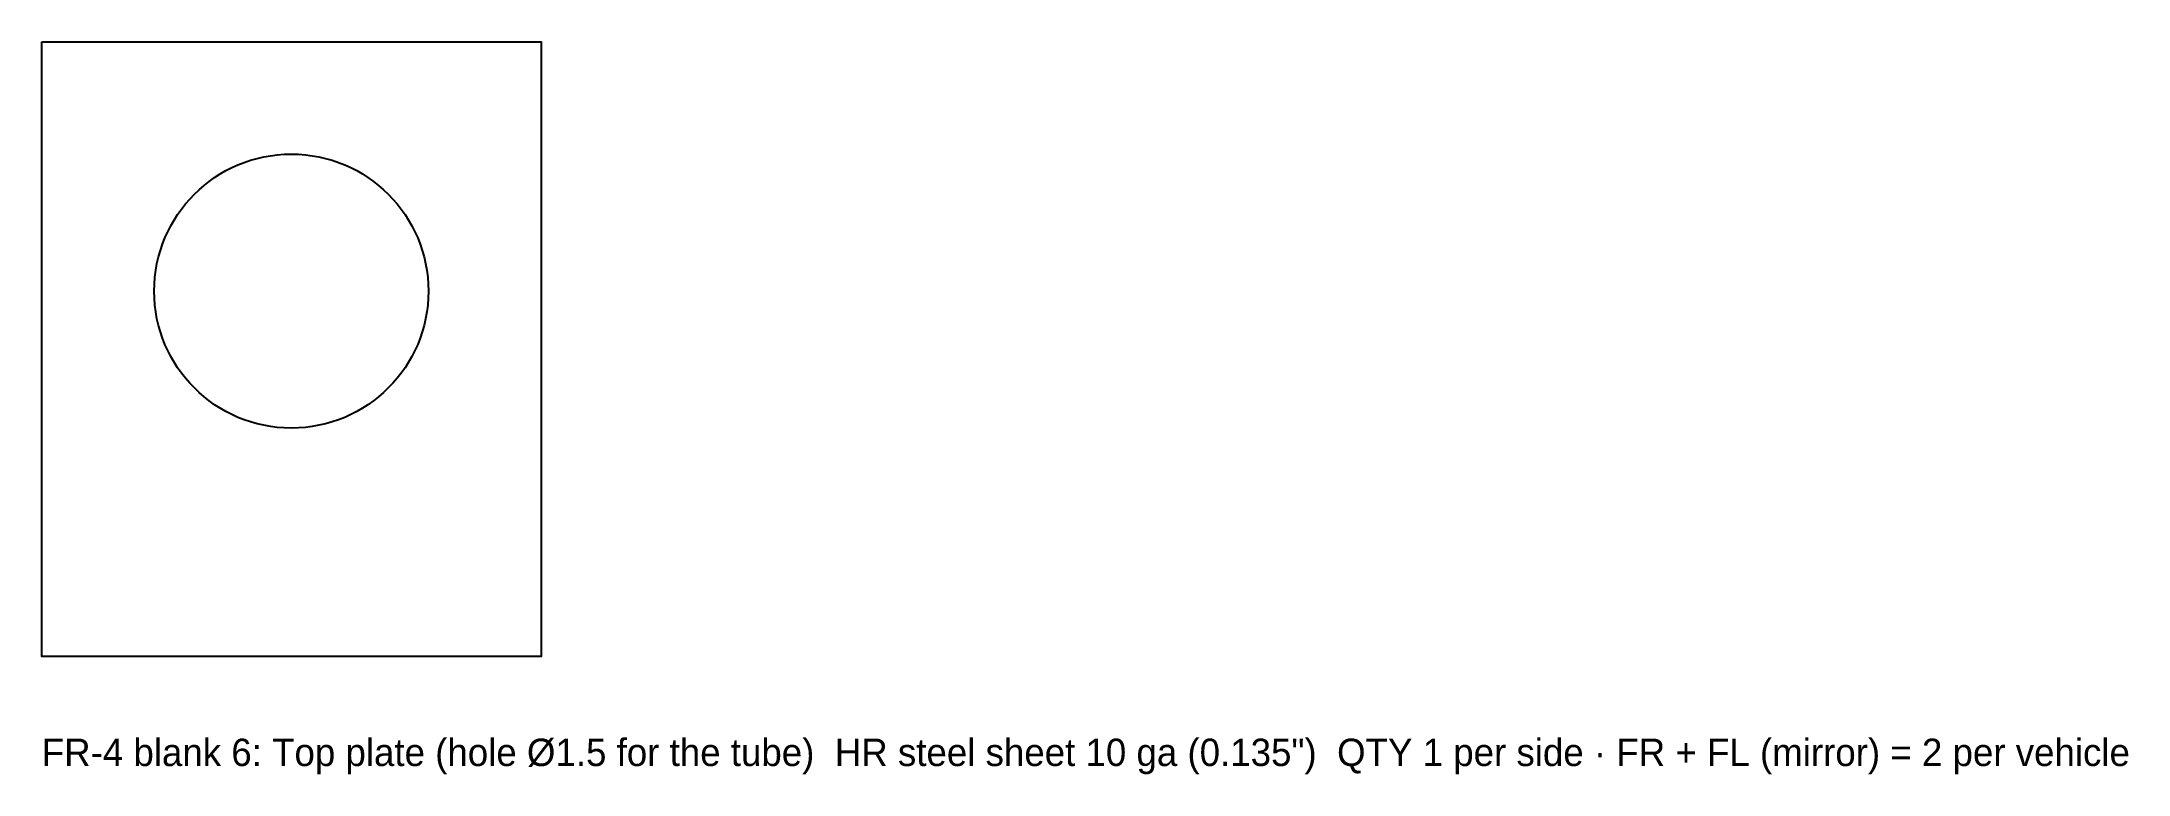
# Model space of a CAD drawing. Header units: inches. Extents: x 0 to 11.4, y -0.6 to 3.4.
import ezdxf

# ---------------------------------------------------------------- set-up
doc = ezdxf.new("R2010")
doc.units = ezdxf.units.IN
doc.header["$MEASUREMENT"] = 0
doc.layers.add('CUT', color=7, linetype='Continuous')
doc.layers.add('TEXT', color=3, linetype='Continuous')

msp = doc.modelspace()

# ---------------------------------------------------------------- linework, layer by layer
at = {"layer": 'CUT'}
msp.add_lwpolyline([(0, 3.365), (2.731, 3.365), (2.731, 0), (0, 0), (0, 3.365)], close=True, dxfattribs=at)
msp.add_circle((1.365, 2), 0.75, dxfattribs=at)

# ---------------------------------------------------------------- texts
at = {"layer": 'TEXT'}
msp.add_text('FR-4 blank 6: Top plate (hole Ø1.5 for the tube)  HR steel sheet 10 ga (0.135")  QTY 1 per side · FR + FL (mirror) = 2 per vehicle', height=0.15, dxfattribs=at).set_placement((0, -0.6))

doc.saveas('drawing.dxf')
